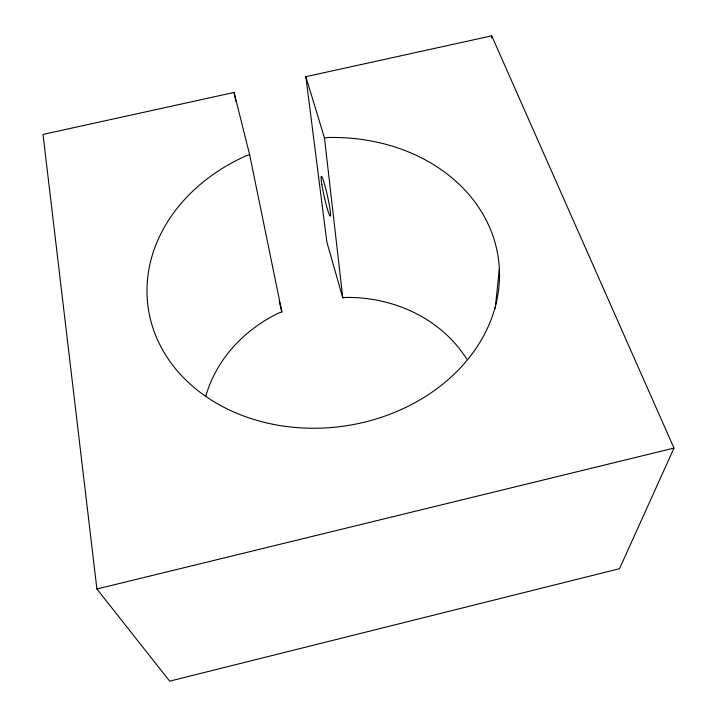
<?xml version="1.0" encoding="UTF-8"?>
<svg xmlns="http://www.w3.org/2000/svg" width="717" height="717" viewBox="0 0 717 717"><rect width="100%" height="100%" fill="white"/><g stroke="black" fill="none" stroke-linecap="round" stroke-linejoin="round"><path stroke-width="1.08" d="M491.539 38.073L491.701 35.85L305.845 76.683L326.871 242.176L342.771 297.788L345.845 297.421A141.778 125.798 -7.9 0 1 466.74 359.038M495.232 308.48L499.355 268.588M491.701 35.85L673.989 448.089L619.515 568.698L169.651 681.15L96.903 588.998L43.011 134.42L234.065 92.448L249.624 154.675L281.862 311.904L278.94 312.935A141.778 125.798 -7.9 0 0 205.833 396.071M249.624 154.675L246.021 155.858A176.821 144.726 -7.9 0 0 202.561 394.135A176.821 144.726 -7.9 0 0 486.207 330.833A176.821 144.726 -7.9 0 0 328.234 137.512L324.469 137.969L305.845 76.683M96.903 588.998L673.989 448.089M279.2 301.086L281.862 311.904M234.065 92.448L235.884 101.214M324.469 137.969L342.771 297.788M321.861 184.484A20.452 1.658 77.4 0 0 330.053 216.023A20.452 1.658 77.4 0 0 325.554 187.971A20.452 1.658 77.4 0 0 321.861 184.484"/></g></svg>
